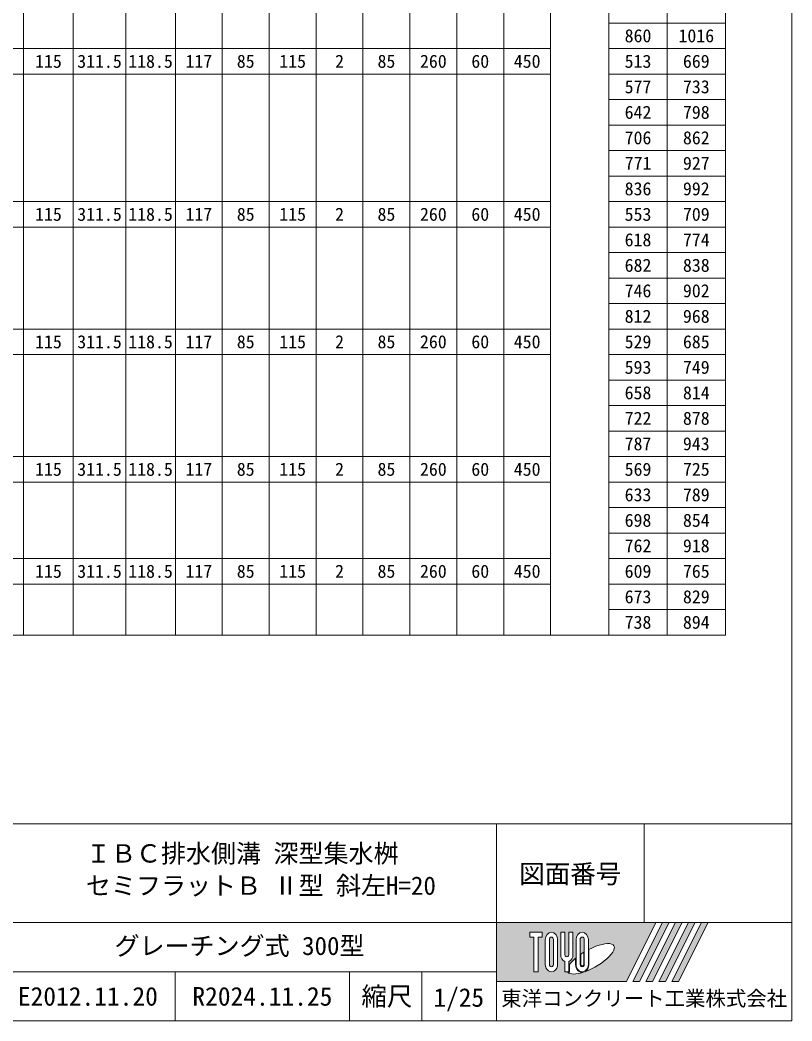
# Model space of a CAD drawing. Units: millimetres at full size; details may follow other scales. Extents: x -36174 to -11409, y 24892 to 47415.
# Drawn here: x -27780 to -24982, y 31741 to 35368 of the extents above; entities that cross this region are included whole.
import ezdxf
from ezdxf.enums import TextEntityAlignment as Align

# ---------------------------------------------------------------- set-up
doc = ezdxf.new("R2010")
doc.units = ezdxf.units.MM
doc.header["$LTSCALE"] = 30
for name, color, linetype, lineweight in [('0_2', 7, 'Continuous', 13), ('DEFPOINTS_3', 8, 'Continuous', 0), ('寸法線', 7, 'Continuous', 9), ('枠', 5, 'Continuous', 5)]:
    doc.layers.add(name, color=color, linetype=linetype, lineweight=lineweight)
doc.styles.add('ＭＳ ゴシック', font='')
doc.styles.get('ＭＳ ゴシック').set_extended_font_data('MS Gothic')

msp = doc.modelspace()

# ---------------------------------------------------------------- hatches: boundary and pattern name
at = {"layer": '枠'}
h = msp.add_hatch(color=7, dxfattribs=at)
h.paths.add_polyline_path([(-26053.9, 32097.77), (-26053.9, 31883.48), (-25582.47, 31883.48), (-25475.33, 32097.77)])
edge = h.paths.add_edge_path(flags=16)
edge.add_ellipse((-25711.62, 31965.86), major_axis=(83.96, 46.99), ratio=0.3471473, start_angle=-144.31122, end_angle=72.1899, ccw=False)
edge.add_ellipse((-25742.71, 31945.57), major_axis=(0, 28.57), ratio=0.8463542, start_angle=-160.70346, end_angle=-90)
edge.add_line((-25718.52, 31945.57), (-25718.52, 32000.03))
edge = h.paths.add_edge_path(flags=16)
edge.add_ellipse((-25742.71, 32035.68), major_axis=(0, 26.37), ratio=0.8463542, start_angle=-90, end_angle=90, ccw=False)
edge.add_line((-25720.38, 32035.68), (-25720.38, 31945.57))
edge.add_ellipse((-25742.71, 31945.57), major_axis=(0, 26.37), ratio=0.8463542, start_angle=90, end_angle=-90, ccw=False)
edge.add_line((-25765.03, 31945.57), (-25765.03, 32035.68))
edge = h.paths.add_edge_path(flags=16)
edge.add_line((-25735.26, 32035.68), (-25735.26, 31945.57))
edge.add_ellipse((-25742.71, 31945.57), major_axis=(0, 8.79), ratio=0.8463541, start_angle=90, end_angle=-90, ccw=False)
edge.add_line((-25750.15, 31945.57), (-25750.15, 32035.68))
edge.add_ellipse((-25742.71, 32035.68), major_axis=(0, 8.79), ratio=0.8463541, start_angle=-90, end_angle=90, ccw=False)
edge = h.paths.add_edge_path(flags=16)
edge.add_line((-25737.12, 31989.62), (-25737.12, 31945.57))
edge.add_ellipse((-25742.71, 31945.57), major_axis=(0, 6.59), ratio=0.8463541, start_angle=90, end_angle=-90, ccw=False)
edge.add_line((-25748.29, 31945.57), (-25748.29, 31982.41))
edge.add_ellipse((-25711.62, 31965.86), major_axis=(83.96, 46.99), ratio=0.3471473, start_angle=107.79174, end_angle=126.47132, ccw=False)
edge = h.paths.add_edge_path(flags=16)
edge.add_line((-25776.19, 32062.05), (-25776.19, 31981.28))
edge.add_ellipse((-25798.51, 31981.28), major_axis=(0, 26.37), ratio=0.8463542, start_angle=-163.34117, end_angle=-90, ccw=False)
edge.add_line((-25791.07, 31956.42), (-25791.07, 31919.19))
edge.add_line((-25791.07, 31919.19), (-25805.95, 31919.19))
edge.add_line((-25805.95, 31919.19), (-25805.95, 31956.42))
edge.add_ellipse((-25798.51, 31981.28), major_axis=(0, 26.37), ratio=0.8463542, start_angle=90, end_angle=163.34117, ccw=False)
edge.add_line((-25820.83, 31981.28), (-25820.83, 32062.05))
edge.add_line((-25820.83, 32062.05), (-25805.95, 32062.05))
edge.add_line((-25805.95, 32062.05), (-25805.95, 31981.28))
edge.add_ellipse((-25798.51, 31981.28), major_axis=(0, 8.79), ratio=0.8463541, start_angle=90, end_angle=-90)
edge.add_line((-25791.07, 31981.28), (-25791.07, 32062.05))
edge.add_line((-25791.07, 32062.05), (-25776.19, 32062.05))
edge = h.paths.add_edge_path(flags=16)
edge.add_line((-25766.89, 31968.31), (-25766.89, 31945.57))
edge.add_ellipse((-25742.71, 31945.57), major_axis=(0, 28.57), ratio=0.8463542, start_angle=90, end_angle=-171.54427)
edge.add_ellipse((-25711.62, 31965.86), major_axis=(83.96, 46.99), ratio=0.3471473, start_angle=-178.64954, end_angle=-148.29244, ccw=False)
edge.add_line((-25794.27, 31917), (-25789.21, 31917))
edge.add_line((-25789.21, 31917), (-25789.21, 31944.86))
edge.add_ellipse((-25711.62, 31965.86), major_axis=(83.96, 46.99), ratio=0.3471473, start_angle=148.21912, end_angle=165.90812, ccw=False)
edge = h.paths.add_edge_path(flags=16)
edge.add_ellipse((-25854.31, 32035.68), major_axis=(0, 26.37), ratio=0.8463542, start_angle=-90, end_angle=90, ccw=False)
edge.add_line((-25831.99, 32035.68), (-25831.99, 31945.57))
edge.add_ellipse((-25854.31, 31945.57), major_axis=(0, 26.37), ratio=0.8463542, start_angle=90, end_angle=-90, ccw=False)
edge.add_line((-25876.63, 31945.57), (-25876.63, 32035.68))
edge = h.paths.add_edge_path(flags=16)
edge.add_line((-25846.87, 32035.68), (-25846.87, 31945.57))
edge.add_ellipse((-25854.31, 31945.57), major_axis=(0, 8.79), ratio=0.8463541, start_angle=90, end_angle=-90, ccw=False)
edge.add_line((-25861.75, 31945.57), (-25861.75, 32035.68))
edge.add_ellipse((-25854.31, 32035.68), major_axis=(0, 8.79), ratio=0.8463541, start_angle=-90, end_angle=90, ccw=False)
h.paths.add_polyline_path([(-25887.79, 32062.05), (-25887.79, 32044.47), (-25902.68, 32044.47), (-25902.68, 31919.19), (-25917.56, 31919.19), (-25917.56, 32044.47), (-25932.44, 32044.47), (-25932.44, 32062.05)], flags=16)
for points in [[(-25558.9, 31883.48), (-25535.33, 31883.48), (-25428.18, 32097.77), (-25451.76, 32097.77)], [(-25381.04, 32097.77), (-25404.61, 32097.77), (-25511.76, 31883.48), (-25488.18, 31883.48)], [(-25333.9, 32097.77), (-25357.47, 32097.77), (-25464.61, 31883.48), (-25441.04, 31883.48)], [(-25286.76, 32097.77), (-25310.33, 32097.77), (-25417.47, 31883.48), (-25393.9, 31883.48)]]:
    msp.add_hatch(color=7, dxfattribs=at).paths.add_polyline_path(points)

# ---------------------------------------------------------------- linework, layer by layer
at = {"layer": 'DEFPOINTS_3'}
for p, q in [((-28287.27, 35172.04), (-25857.27, 35172.04)), ((-28287.27, 34617.64), (-25857.27, 34617.64)), ((-28287.27, 34155.64), (-25857.27, 34155.64)), ((-28287.27, 33693.64), (-25857.27, 33693.64)), ((-28287.27, 33324.04), (-25857.27, 33324.04))]:
    msp.add_line(p, q, dxfattribs=at)
at = {"layer": '寸法線', "lineweight": 13}
for p, q in [((-27767.27, 37482.04), (-27767.27, 33139.24)), ((-27047.27, 37482.04), (-27047.27, 33139.24)), ((-26877.27, 37482.04), (-26877.27, 33139.24)), ((-26707.27, 37482.04), (-26707.27, 33139.24)), ((-26367.27, 37482.04), (-26367.27, 33139.24)), ((-26197.27, 37482.04), (-26197.27, 33139.24)), ((-25857.27, 37482.04), (-25857.27, 33139.24)), ((-25646.07, 37482.04), (-25646.07, 33139.24)), ((-25434.87, 37482.04), (-25434.87, 33139.24)), ((-25223.67, 37482.04), (-25223.67, 33139.24)), ((-27587.27, 35818.84), (-27587.27, 35264.44)), ((-27397.27, 35818.84), (-27397.27, 35264.44)), ((-27217.27, 35818.84), (-27217.27, 35264.44)), ((-26537.27, 35818.84), (-26537.27, 35264.44)), ((-26027.27, 35818.84), (-26027.27, 35264.44)), ((-25646.07, 35356.84), (-25223.67, 35356.84)), ((-28797.27, 35264.44), (-25857.27, 35264.44)), ((-27587.27, 35264.44), (-27587.27, 35172.04)), ((-27397.27, 35264.44), (-27397.27, 35172.04)), ((-27217.27, 35264.44), (-27217.27, 35172.04)), ((-26537.27, 35264.44), (-26537.27, 35172.04)), ((-26027.27, 35264.44), (-26027.27, 35172.04)), ((-25646.07, 35264.44), (-25223.67, 35264.44)), ((-27587.27, 35172.04), (-27587.27, 34710.04)), ((-27397.27, 35172.04), (-27397.27, 34710.04)), ((-27217.27, 35172.04), (-27217.27, 34710.04)), ((-26537.27, 35172.04), (-26537.27, 34710.04)), ((-26027.27, 35172.04), (-26027.27, 34710.04)), ((-25646.07, 35172.04), (-25223.67, 35172.04)), ((-25646.07, 35079.64), (-25223.67, 35079.64)), ((-25646.07, 34987.24), (-25223.67, 34987.24)), ((-25646.07, 34894.84), (-25223.67, 34894.84)), ((-25646.07, 34802.44), (-25223.67, 34802.44)), ((-28797.27, 34710.04), (-25857.27, 34710.04)), ((-27587.27, 34710.04), (-27587.27, 34617.64)), ((-27397.27, 34710.04), (-27397.27, 34617.64)), ((-27217.27, 34710.04), (-27217.27, 34617.64)), ((-26537.27, 34710.04), (-26537.27, 34617.64)), ((-26027.27, 34710.04), (-26027.27, 34617.64)), ((-25646.07, 34710.04), (-25223.67, 34710.04)), ((-27587.27, 34617.64), (-27587.27, 34248.04)), ((-27397.27, 34617.64), (-27397.27, 34248.04)), ((-27217.27, 34617.64), (-27217.27, 34248.04)), ((-26537.27, 34617.64), (-26537.27, 34248.04)), ((-26027.27, 34617.64), (-26027.27, 34248.04)), ((-25646.07, 34617.64), (-25223.67, 34617.64)), ((-25646.07, 34525.24), (-25223.67, 34525.24)), ((-25646.07, 34432.84), (-25223.67, 34432.84)), ((-25646.07, 34340.44), (-25223.67, 34340.44)), ((-28287.27, 34248.04), (-25857.27, 34248.04)), ((-27587.27, 34248.04), (-27587.27, 34155.64)), ((-27397.27, 34248.04), (-27397.27, 34155.64)), ((-27217.27, 34248.04), (-27217.27, 34155.64)), ((-26537.27, 34248.04), (-26537.27, 34155.64)), ((-26027.27, 34248.04), (-26027.27, 34155.64)), ((-25646.07, 34248.04), (-25223.67, 34248.04)), ((-27587.27, 34155.64), (-27587.27, 33786.04)), ((-27397.27, 34155.64), (-27397.27, 33786.04)), ((-27217.27, 34155.64), (-27217.27, 33786.04)), ((-26537.27, 34155.64), (-26537.27, 33786.04)), ((-26027.27, 34155.64), (-26027.27, 33786.04)), ((-25646.07, 34155.64), (-25223.67, 34155.64)), ((-25646.07, 34063.24), (-25223.67, 34063.24)), ((-25646.07, 33970.84), (-25223.67, 33970.84)), ((-25646.07, 33878.44), (-25223.67, 33878.44)), ((-28287.27, 33786.04), (-25857.27, 33786.04)), ((-27587.27, 33786.04), (-27587.27, 33693.64)), ((-27397.27, 33786.04), (-27397.27, 33693.64)), ((-27217.27, 33786.04), (-27217.27, 33693.64)), ((-26537.27, 33786.04), (-26537.27, 33693.64)), ((-26027.27, 33786.04), (-26027.27, 33693.64)), ((-25646.07, 33786.04), (-25223.67, 33786.04)), ((-27587.27, 33693.64), (-27587.27, 33416.44)), ((-27397.27, 33693.64), (-27397.27, 33416.44)), ((-27217.27, 33693.64), (-27217.27, 33416.44)), ((-26537.27, 33693.64), (-26537.27, 33416.44)), ((-26027.27, 33693.64), (-26027.27, 33416.44)), ((-25646.07, 33693.64), (-25223.67, 33693.64)), ((-25646.07, 33601.24), (-25223.67, 33601.24)), ((-25646.07, 33508.84), (-25223.67, 33508.84)), ((-28287.27, 33416.44), (-25857.27, 33416.44)), ((-27587.27, 33416.44), (-27587.27, 33324.04)), ((-27397.27, 33416.44), (-27397.27, 33324.04)), ((-27217.27, 33416.44), (-27217.27, 33324.04)), ((-26537.27, 33416.44), (-26537.27, 33324.04)), ((-26027.27, 33416.44), (-26027.27, 33324.04)), ((-25646.07, 33416.44), (-25223.67, 33416.44)), ((-27587.27, 33324.04), (-27587.27, 33139.24)), ((-27397.27, 33324.04), (-27397.27, 33139.24)), ((-27217.27, 33324.04), (-27217.27, 33139.24)), ((-26537.27, 33324.04), (-26537.27, 33139.24)), ((-26027.27, 33324.04), (-26027.27, 33139.24)), ((-25646.07, 33324.04), (-25223.67, 33324.04)), ((-25646.07, 33231.64), (-25223.67, 33231.64)), ((-28457.27, 33139.24), (-25857.27, 33139.24)), ((-25857.27, 33139.24), (-25223.67, 33139.24))]:
    msp.add_line(p, q, dxfattribs=at)
at = {"layer": '枠', "lineweight": 20}
for p, q in [((-24982.47, 31740.62), (-24982.47, 38633.48)), ((-24982.47, 32454.91), (-28386.39, 32454.91)), ((-26053.9, 31740.62), (-26053.9, 32454.91)), ((-25518.18, 32097.77), (-25518.18, 32454.91)), ((-24982.47, 32097.77), (-28386.39, 32097.77)), ((-26053.9, 32097.77), (-28386.39, 32097.77)), ((-26053.9, 31919.19), (-28386.39, 31919.19)), ((-27218.18, 31740.62), (-27218.18, 31919.19)), ((-26585.68, 31740.62), (-26585.68, 31919.19)), ((-26324.41, 31740.62), (-26324.41, 31919.19)), ((-34982.47, 31740.62), (-24982.47, 31740.62))]:
    msp.add_line(p, q, dxfattribs=at)
at = {"layer": '枠'}
for p, q in [((-26053.9, 32097.77), (-26053.9, 31883.48)), ((-26053.9, 32097.77), (-25475.33, 32097.77)), ((-25475.33, 32097.77), (-25582.47, 31883.48)), ((-25451.76, 32097.77), (-25558.9, 31883.48)), ((-25428.18, 32097.77), (-25535.33, 31883.48)), ((-25404.61, 32097.77), (-25511.76, 31883.48)), ((-25381.04, 32097.77), (-25488.18, 31883.48)), ((-25357.47, 32097.77), (-25464.61, 31883.48)), ((-25451.76, 32097.77), (-25428.18, 32097.77)), ((-25333.9, 32097.77), (-25441.04, 31883.48)), ((-25310.33, 32097.77), (-25417.47, 31883.48)), ((-25404.61, 32097.77), (-25381.04, 32097.77)), ((-25286.76, 32097.77), (-25393.9, 31883.48)), ((-25357.47, 32097.77), (-25333.9, 32097.77)), ((-25310.33, 32097.77), (-25286.76, 32097.77)), ((-25932.44, 32062.05), (-25932.44, 32044.47)), ((-25932.44, 32062.05), (-25887.79, 32062.05)), ((-25917.56, 32044.47), (-25932.44, 32044.47)), ((-25917.56, 32044.47), (-25917.56, 31919.19)), ((-25902.68, 32044.47), (-25902.68, 31919.19)), ((-25887.79, 32044.47), (-25902.68, 32044.47)), ((-25887.79, 32062.05), (-25887.79, 32044.47)), ((-25876.63, 32035.68), (-25876.63, 31945.57)), ((-25861.75, 31945.57), (-25861.75, 32035.68)), ((-25846.87, 32035.68), (-25846.87, 31945.57)), ((-25831.99, 31945.57), (-25831.99, 32035.68)), ((-25820.83, 31981.28), (-25820.83, 32062.05)), ((-25820.83, 32062.05), (-25805.95, 32062.05)), ((-25805.95, 32062.05), (-25805.95, 31981.28)), ((-25791.07, 31981.28), (-25791.07, 32062.05)), ((-25791.07, 32062.05), (-25776.19, 32062.05)), ((-25776.19, 32062.05), (-25776.19, 31981.28)), ((-25765.03, 32035.68), (-25765.03, 31945.57)), ((-25750.15, 31945.57), (-25750.15, 32035.68)), ((-25735.26, 32035.68), (-25735.26, 31945.57)), ((-25720.38, 31945.57), (-25720.38, 32035.68)), ((-25718.52, 31945.57), (-25718.52, 32000.03)), ((-25805.95, 31956.42), (-25805.95, 31919.19)), ((-25791.07, 31956.42), (-25791.07, 31919.19)), ((-25766.89, 31968.31), (-25766.89, 31945.57)), ((-25748.29, 31945.57), (-25748.29, 31982.41)), ((-25737.12, 31989.62), (-25737.12, 31945.57)), ((-25902.68, 31919.19), (-25917.56, 31919.19)), ((-25791.07, 31919.19), (-25805.95, 31919.19)), ((-25789.21, 31944.86), (-25789.21, 31917)), ((-26053.9, 31883.48), (-25582.47, 31883.48)), ((-25794.27, 31917), (-25789.21, 31917)), ((-25558.9, 31883.48), (-25535.33, 31883.48)), ((-25511.76, 31883.48), (-25488.18, 31883.48)), ((-25464.61, 31883.48), (-25441.04, 31883.48)), ((-25417.47, 31883.48), (-25393.9, 31883.48))]:
    msp.add_line(p, q, dxfattribs=at)
for centre, major_axis, ratio, start_param, end_param in [((-25854.31, 32035.68), (0, 26.37), 0.846354, 4.712389, 7.8539816), ((-25854.31, 32035.68), (0, 8.79), 0.846354, 4.712389, 7.8539816), ((-25742.71, 32035.68), (0, 26.37), 0.846354, 4.712389, 7.8539816), ((-25742.71, 32035.68), (0, 8.79), 0.846354, 4.712389, 7.8539816), ((-25711.62, 31965.86), (83.96, 46.99), 0.347147, 4.2621853, 7.7429163), ((-25798.51, 31981.28), (0, 26.37), 0.846354, 1.5707963, 2.8017557), ((-25798.51, 31981.28), (0, 8.79), 0.846354, 1.5707963, 4.712389), ((-25798.51, 31981.28), (0, 26.37), 0.846354, 3.4814296, 4.712389), ((-25711.62, 31965.86), (83.96, 46.99), 0.347147, 2.0815197, 2.5155126), ((-25711.62, 31965.86), (83.96, 46.99), 0.347147, 1.6817405, 1.8219833), ((-25854.31, 31945.57), (0, 26.37), 0.846354, 1.5707963, 4.712389), ((-25854.31, 31945.57), (0, 8.79), 0.846354, 1.5707963, 4.712389), ((-25742.71, 31945.57), (0, 28.57), 0.846354, 1.5707963, 3.3154679), ((-25742.71, 31945.57), (0, 26.37), 0.846354, 1.5707963, 4.712389), ((-25742.71, 31945.57), (0, 8.79), 0.846354, 1.5707963, 4.712389), ((-25742.71, 31945.57), (0, 6.59), 0.846354, 1.5707963, 4.712389), ((-25742.71, 31945.57), (0, 28.57), 0.846354, 3.5338438, 4.712389), ((-25711.62, 31965.86), (83.96, 46.99), 0.347147, 3.2093975, 4.2004451)]:
    msp.add_ellipse(centre, major_axis=major_axis, ratio=ratio, start_param=start_param, end_param=end_param, dxfattribs=at)

# ---------------------------------------------------------------- texts
at = {"layer": '0_2', "style": 'ＭＳ ゴシック'}
for s, p in [('ＩＢＣ排水側溝 深型集水桝', (-27541.38, 32381.02)), ('セミフラットＢ Ⅱ型 斜左H=20', (-27541.38, 32264.36))]:
    msp.add_text(s, height=66.46, dxfattribs=at).set_placement(p, align=Align.TOP_LEFT)
msp.add_text('グレーチング式 300型', height=66.46, dxfattribs=at).set_placement((-26984.81, 32012.87), align=Align.MIDDLE_CENTER)
msp.add_text('1/25', height=67.41, dxfattribs=at).set_placement((-26281.86, 31771.81), align=Align.BOTTOM_LEFT)
at = {"layer": '寸法線', "style": 'ＭＳ ゴシック'}
for s, p in [('860', (-25540.47, 35310.64)), ('1016', (-25329.27, 35310.64)), ('115', (-27677.27, 35218.24)), ('311.5', (-27492.27, 35218.24)), ('118.5', (-27307.27, 35218.24)), ('117', (-27132.27, 35218.24)), ('85', (-26962.27, 35218.24)), ('115', (-26792.27, 35218.24)), ('2', (-26622.27, 35218.24)), ('85', (-26452.27, 35218.24)), ('260', (-26282.27, 35218.24)), ('60', (-26112.27, 35218.24)), ('450', (-25942.27, 35218.24)), ('513', (-25540.47, 35218.24)), ('669', (-25329.27, 35218.24)), ('577', (-25540.47, 35125.84)), ('733', (-25329.27, 35125.84)), ('642', (-25540.47, 35033.44)), ('798', (-25329.27, 35033.44)), ('706', (-25540.47, 34941.04)), ('862', (-25329.27, 34941.04)), ('771', (-25540.47, 34848.64)), ('927', (-25329.27, 34848.64)), ('836', (-25540.47, 34756.24)), ('992', (-25329.27, 34756.24)), ('115', (-27677.27, 34663.84)), ('311.5', (-27492.27, 34663.84)), ('118.5', (-27307.27, 34663.84)), ('117', (-27132.27, 34663.84)), ('85', (-26962.27, 34663.84)), ('115', (-26792.27, 34663.84)), ('2', (-26622.27, 34663.84)), ('85', (-26452.27, 34663.84)), ('260', (-26282.27, 34663.84)), ('60', (-26112.27, 34663.84)), ('450', (-25942.27, 34663.84)), ('553', (-25540.47, 34663.84)), ('709', (-25329.27, 34663.84)), ('618', (-25540.47, 34571.44)), ('774', (-25329.27, 34571.44)), ('682', (-25540.47, 34479.04)), ('838', (-25329.27, 34479.04)), ('746', (-25540.47, 34386.64)), ('902', (-25329.27, 34386.64)), ('812', (-25540.47, 34294.24)), ('968', (-25329.27, 34294.24)), ('115', (-27677.27, 34201.84)), ('311.5', (-27492.27, 34201.84)), ('118.5', (-27307.27, 34201.84)), ('117', (-27132.27, 34201.84)), ('85', (-26962.27, 34201.84)), ('115', (-26792.27, 34201.84)), ('2', (-26622.27, 34201.84)), ('85', (-26452.27, 34201.84)), ('260', (-26282.27, 34201.84)), ('60', (-26112.27, 34201.84)), ('450', (-25942.27, 34201.84)), ('529', (-25540.47, 34201.84)), ('685', (-25329.27, 34201.84)), ('593', (-25540.47, 34109.44)), ('749', (-25329.27, 34109.44)), ('658', (-25540.47, 34017.04)), ('814', (-25329.27, 34017.04)), ('722', (-25540.47, 33924.64)), ('878', (-25329.27, 33924.64)), ('787', (-25540.47, 33832.24)), ('943', (-25329.27, 33832.24)), ('115', (-27677.27, 33739.84)), ('311.5', (-27492.27, 33739.84)), ('118.5', (-27307.27, 33739.84)), ('117', (-27132.27, 33739.84)), ('85', (-26962.27, 33739.84)), ('115', (-26792.27, 33739.84)), ('2', (-26622.27, 33739.84)), ('85', (-26452.27, 33739.84)), ('260', (-26282.27, 33739.84)), ('60', (-26112.27, 33739.84)), ('450', (-25942.27, 33739.84)), ('569', (-25540.47, 33739.84)), ('725', (-25329.27, 33739.84)), ('633', (-25540.47, 33647.44)), ('789', (-25329.27, 33647.44)), ('698', (-25540.47, 33555.04)), ('854', (-25329.27, 33555.04)), ('762', (-25540.47, 33462.64)), ('918', (-25329.27, 33462.64)), ('115', (-27677.27, 33370.24)), ('311.5', (-27492.27, 33370.24)), ('118.5', (-27307.27, 33370.24)), ('117', (-27132.27, 33370.24)), ('85', (-26962.27, 33370.24)), ('115', (-26792.27, 33370.24)), ('2', (-26622.27, 33370.24)), ('85', (-26452.27, 33370.24)), ('260', (-26282.27, 33370.24)), ('60', (-26112.27, 33370.24)), ('450', (-25942.27, 33370.24)), ('609', (-25540.47, 33370.24)), ('765', (-25329.27, 33370.24)), ('673', (-25540.47, 33277.84)), ('829', (-25329.27, 33277.84)), ('738', (-25540.47, 33185.44)), ('894', (-25329.27, 33185.44))]:
    msp.add_text(s, height=47.47, dxfattribs=at).set_placement(p, align=Align.MIDDLE_CENTER)
at = {"layer": '枠', "color": 7, "style": 'ＭＳ ゴシック'}
for s, height, p in [('図面番号', 67.82, (-25786.04, 32273.68)), ('E2012.11.20', 67.82, (-27534.43, 31829.91)), ('R2024.11.25', 67.82, (-26901.93, 31829.91)), ('縮尺', 67.82, (-26450.75, 31829.91)), ('東洋コンクリート工業株式会社', 54.25, (-25518.18, 31822.39))]:
    msp.add_text(s, height=height, dxfattribs=at).set_placement(p, align=Align.MIDDLE_CENTER)

doc.saveas('drawing.dxf')
